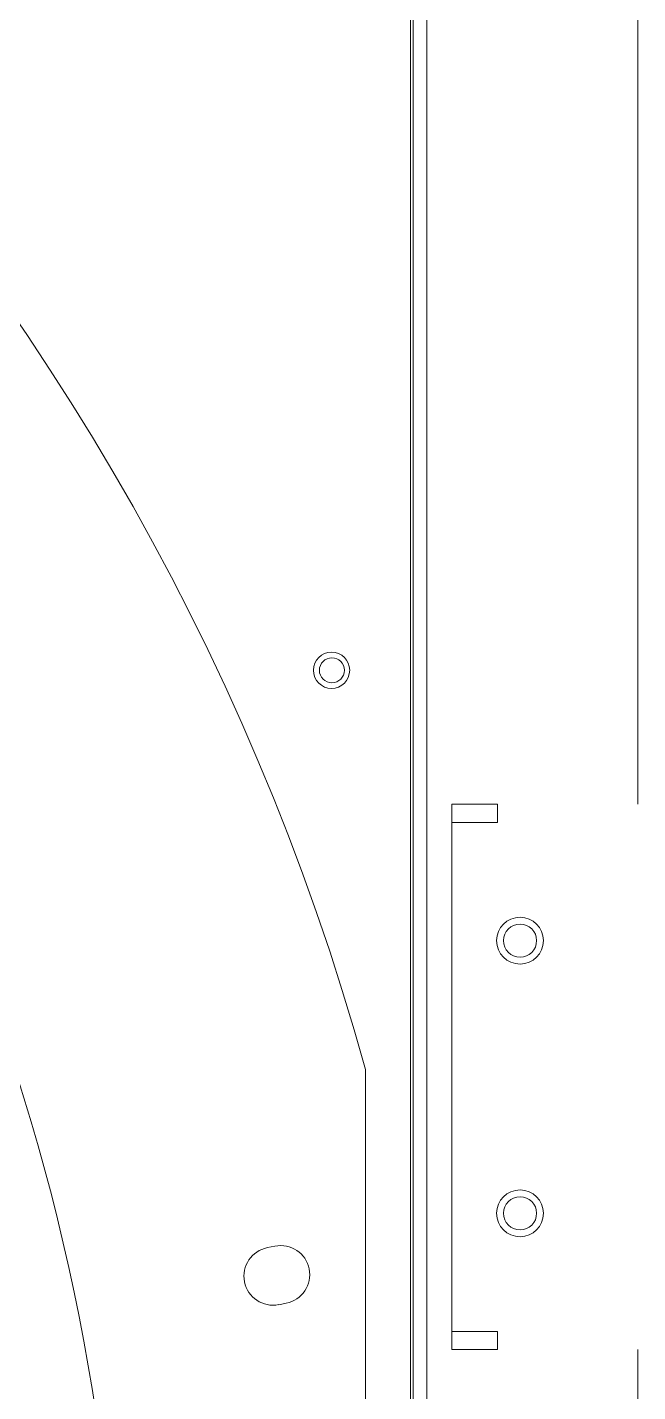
# Model space of a CAD drawing. Header units: millimetres. Extents: x 113490 to 142599, y -20467 to 115.
# Drawn here: x 129371.3 to 129505.6, y -11283.8 to -10983.5 of the extents above; entities that cross this region are included whole.
import ezdxf

# ---------------------------------------------------------------- set-up
doc = ezdxf.new("R2010")
doc.units = ezdxf.units.MM
doc.layers.add('DV3_0', color=7, linetype='Continuous')

msp = doc.modelspace()

# ---------------------------------------------------------------- linework, layer by layer
at = {"layer": 'DV3_0', "color": 7, "linetype": 'Continuous', "lineweight": 20}
for p, q in [((129455.64, -9845.59), (129455.64, -11865.47)), ((129505.64, -11154.49), (129505.64, -10494.49)), ((129505.64, -11903.49), (129505.64, -11274.49))]:
    msp.add_line(p, q, dxfattribs=at)
at = {"layer": 'DV3_0', "color": 7, "linetype": 'Continuous', "lineweight": 15}
for p, q in [((129456.24, -9857.26), (129456.24, -11851.51)), ((129459.24, -9857.26), (129459.24, -11851.51)), ((129464.74, -11158.49), (129464.74, -11154.49)), ((129464.74, -11154.49), (129474.74, -11154.49)), ((129474.74, -11154.49), (129474.74, -11158.49)), ((129464.74, -11158.49), (129464.74, -11159.09)), ((129474.74, -11158.49), (129464.74, -11158.49)), ((129464.74, -11159.09), (129464.74, -11269.89)), ((129445.74, -11507.16), (129445.74, -11212.82)), ((129425.79, -11251.71), (129424.13, -11252.04)), ((129426.62, -11264.6), (129428.29, -11264.26)), ((129464.74, -11269.89), (129464.74, -11270.49)), ((129464.74, -11274.49), (129464.74, -11270.49)), ((129464.74, -11270.49), (129474.74, -11270.49)), ((129474.74, -11270.49), (129474.74, -11274.49)), ((129474.74, -11274.49), (129464.74, -11274.49))]:
    msp.add_line(p, q, dxfattribs=at)
for centre, radius in [((129438.24, -11124.99), 4), ((129438.32, -11124.99), 2.75), ((129479.74, -11184.49), 5.15), ((129479.74, -11184.49), 3.65), ((129479.74, -11244.49), 5.15), ((129479.74, -11244.49), 3.65)]:
    msp.add_circle(centre, radius, dxfattribs=at)
for centre, radius, start, end in [((128914.24, -11359.99), 551.5, 15.4775, 74.5225), ((128914.24, -11359.99), 477.5, 316.9802, 43.0198), ((129425.37, -11258.32), 6.4, 101.25, 281.25), ((129427.04, -11257.99), 6.4, 281.25, 101.25)]:
    msp.add_arc(centre, radius, start, end, dxfattribs=at)

doc.saveas('drawing.dxf')
